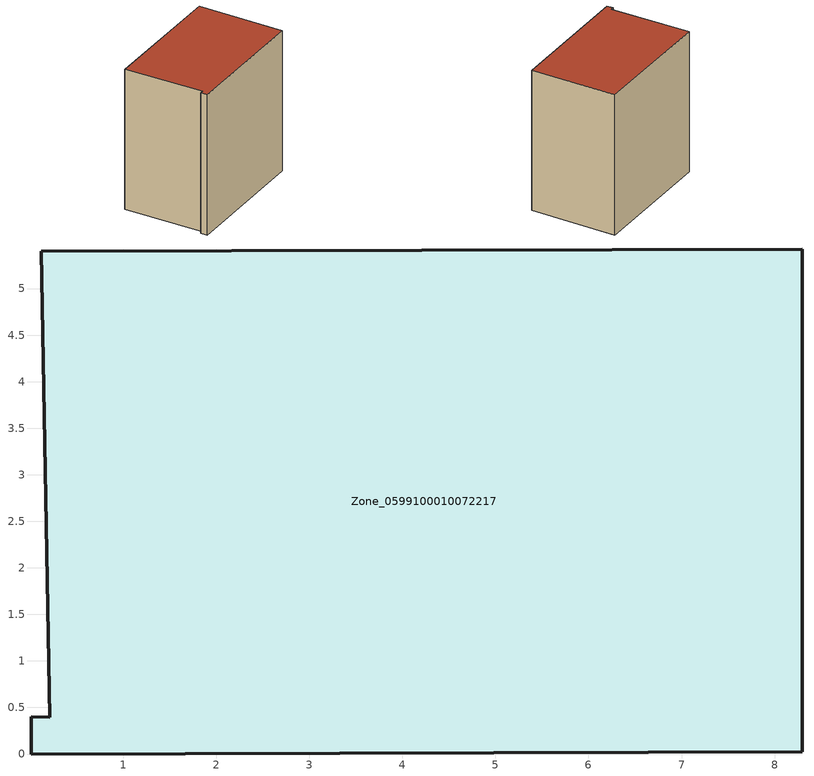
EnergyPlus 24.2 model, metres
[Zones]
Zone_0599100010072217
 floor ground (C_G): 0.02,0 0.01,0.4 0.21,0.39 0.12,5.4 8.29,5.42 8.3,0.03 z0
 wall outside (C_F): 0.02,0 8.3,0.03 8.29,5.42 0.12,5.4 0.21,0.39 0.01,0.4 0.02,0 z0:9.08
 roof outside (C_R): 0.01,0.4 0.02,0 8.3,0.03 8.29,5.42 0.12,5.4 0.21,0.39 z9.08
[BUILDING]
Pand.0599100010072217: North Axis=0; Terrain=City; Loads Convergence Tolerance Value=0.04; Temperature Convergence Tolerance Value=0.4; Solar Distribution=FullExterior; Maximum Number of Warmup Days=25; Minimum Number of Warmup Days=1
[Site:Location]
Rotterdam.The.Hague.AP_ZH_NLD Design_Conditions: Latitude=51.96; Longitude=4.45; Time Zone=1; Elevation=-4.5
[SITE:GROUNDTEMPERATURE:BUILDINGSURFACE]
18, 18, 18, 18, 18, 18, 18, 18, 18, 18, 18, 18
[MATERIAL] Thermal Absorptance=0.9; Solar Absorptance=0.7; Visible Absorptance=0.7
Name | Roughness | Thickness | Conductivity | Density | Specific Heat
G.TI.2006-2014 | MediumSmooth | 0.15 | 0.06 | 540 | 1210
F.TI.2006-2014 | Rough | 0.3 | 0.12 | 1920 | 840
R.TI.2006-2014 | MediumRough | 0.2 | 0.08 | 1500 | 1000
[CONSTRUCTION]
C_G: G.TI.2006-2014
C_F: F.TI.2006-2014
C_R: R.TI.2006-2014
[ZONE]
Zone_0599100010072217: Type=1; Multiplier=1; Ceiling Height=Autocalculate; Volume=Autocalculate; Floor Area=autocalculate; Part of Total Floor Area=Yes
[ZONEINFILTRATION:DESIGNFLOWRATE]
Infil_Zone_0599100010072217: Zone or ZoneList or Space or SpaceList=Zone_0599100010072217; Schedule=AlwaysOn; Design Flow Rate Calculation Method=Flow/Area; Flow Rate per Floor Area=0.0015; Constant Term Coefficient=1; Temperature Term Coefficient=0; Velocity Term Coefficient=0; Velocity Squared Term Coefficient=0
[HVACTEMPLATE:ZONE:IDEALLOADSAIRSYSTEM]
Zone_0599100010072217: Maximum Heating Supply Air Temperature=50; Minimum Cooling Supply Air Temperature=13; Maximum Heating Supply Air Humidity Ratio=0.0156; Minimum Cooling Supply Air Humidity Ratio=0.0077; Heating Limit=NoLimit; Cooling Limit=NoLimit; Dehumidification Control Type=ConstantSensibleHeatRatio; Cooling Sensible Heat Ratio=0.7; Dehumidification Setpoint=60; Humidification Control Type=None; Humidification Setpoint=30; Outdoor Air Method=None; Outdoor Air Flow Rate per Person=0.00944; Outdoor Air Flow Rate per Zone Floor Area=0; Outdoor Air Flow Rate per Zone=0; Demand Controlled Ventilation Type=None; Outdoor Air Economizer Type=NoEconomizer; Heat Recovery Type=None; Sensible Heat Recovery Effectiveness=0.7; Latent Heat Recovery Effectiveness=0.65
[ZONECONTROL:THERMOSTAT]
ThermostatControl_Zone_0599100010072217: Zone or ZoneList=Zone_0599100010072217; Control Type Schedule=DualSetpointControlType; Control 1=Thermostat_Zone_0599100010072217; Temperature Difference Between Cutout And Setpoint=0
[THERMOSTATSETPOINT:DUALSETPOINT]
Thermostat_Zone_0599100010072217: Heating Setpoint Temperature Schedule=HeatingSetpoint_Zone_0599100010072217; Cooling Setpoint Temperature Schedule=CoolingSetpoint_Zone_0599100010072217
[SCHEDULE:COMPACT]
HeatingSetpoint_Zone_0599100010072217: Through: 12/31, For: AllDays, Until: 24:00, 21
CoolingSetpoint_Zone_0599100010072217: Through: 12/31, For: AllDays, Until: 24:00, 24
DualSetpointControlType: Through: 12/31, For: AllDays, Until: 24:00, 4
AlwaysOn: Through: 12/31, For: AllDays, Until: 24:00, 1
